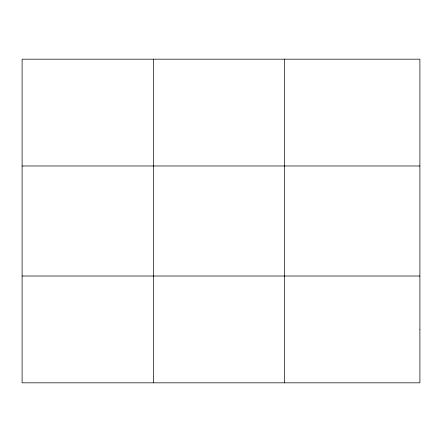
<?xml version="1.0" encoding="UTF-8"?>
<svg xmlns="http://www.w3.org/2000/svg" width="442" height="442" viewBox="0 0 442 442"><rect width="100%" height="100%" fill="white"/><g stroke="black" fill="none" stroke-linecap="round" stroke-linejoin="round"><path stroke-width="0.66" d="M153.374 382.827L153.374 59.173M284.648 382.827L284.648 59.173M22.1 165.977L419.9 165.977M22.1 276.023L419.9 276.023M419.9 329.423L419.9 382.827L22.1 382.827L22.1 59.173L419.9 59.173L419.9 329.423"/></g></svg>
